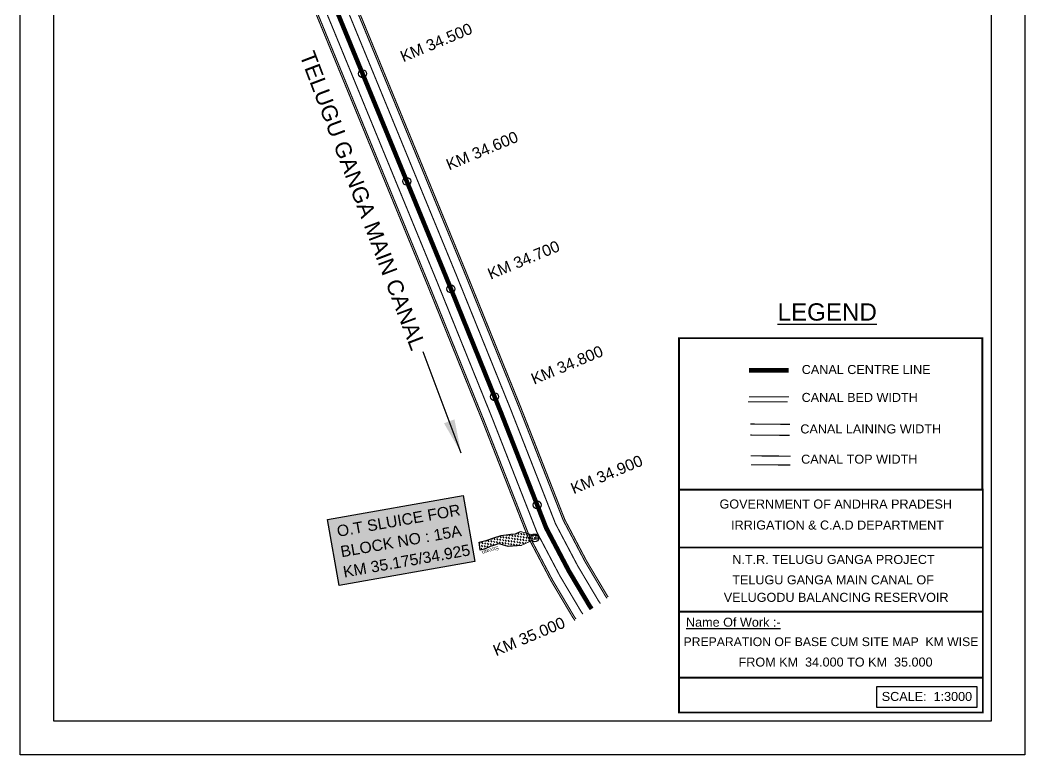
# Model space of a CAD drawing. Header units: inches. Extents: x 255066 to 255957, y 1726817 to 1728077.
# Drawn here: x 255066 to 255957, y 1726817 to 1727468 of the extents above; entities that cross this region are included whole.
import ezdxf

# ---------------------------------------------------------------- set-up
doc = ezdxf.new("R2010")
doc.units = ezdxf.units.IN
doc.header["$MEASUREMENT"] = 0
doc.header["$PDMODE"] = 32
doc.header["$PDSIZE"] = 7
doc.linetypes.add('ACAD_ISO02W100', pattern=[15, 12, -3])
for name, color, linetype in [('bed with', 5, 'Continuous'), ('cahnige', 7, 'Continuous'), ('canal', 1, 'Continuous'), ('CARTTRACK', 30, 'ACAD_ISO02W100'), ('chainage', 7, 'Continuous'), ('FRAME 025', 7, 'Continuous'), ('lining', 4, 'Continuous'), ('OT', 7, 'Continuous'), ('STREAM', 4, 'Continuous'), ('Stu coo', 3, 'Continuous'), ('top of bund', 1, 'Continuous'), ('V', 6, 'Continuous')]:
    doc.layers.add(name, color=color, linetype=linetype)
doc.styles.add('5mm', font='times.ttf', dxfattribs={"height": 3})
doc.styles.get("Standard").update_dxf_attribs({"font": 'arial.ttf'})
doc.dimstyles.get("Standard").update_dxf_attribs({"dimtxt": 0.18, "dimasz": 0.18, "dimexe": 0.18, "dimexo": 0.0625, "dimgap": 0.09, "dimtad": 0, "dimtih": 1, "dimtoh": 1, "dimdec": 4, "dimzin": 0, "dimdsep": 46, "dimtxsty": 'Standard', "dimcen": 0.09, "dimadec": 0, "dimazin": 0, "dimtfac": 1, "dimtdec": 4, "dimtofl": 0, "dimtmove": 0, "dimatfit": 3, "dimfxl": 0, "dimtolj": 1, "dimtzin": 0, "dimarcsym": 0})

# ---------------------------------------------------------------- blocks, each defined once
blk = doc.blocks.new('VBVB')
at = {"layer": 'STREAM'}
h = blk.add_hatch(dxfattribs=at)
h.set_pattern_fill('DASH', color=256, scale=10, style=0)
h.set_pattern_definition([(0, (17867.8837, -28501.71), (1.25, 1.25), [1.25, -1.25])])
h.paths.add_polyline_path([(380095.96, 1497774.98), (380098.87, 1497780.21), (380100.45, 1497784.62), (380101.78, 1497788.77), (380103.77, 1497793.59), (380099.53, 1497795.92), (380098.45, 1497793.51), (380097.62, 1497789.6), (380096.96, 1497787.69), (380095.79, 1497784.7), (380093.88, 1497782.96), (380090.89, 1497780.8), (380086.57, 1497773.96), (380084.6, 1497765.18), (380084.08, 1497764.33), (380085.94, 1497763.15), (380086.57, 1497763.83), (380093.72, 1497769.3), (380094.46, 1497772.65)])
at = {"layer": 'OT', "const_width": 0.5}
blk.add_lwpolyline([(380084.6, 1497765.18), (380084.07, 1497764.33), (380083.55, 1497763.48), (380085.4, 1497762.31), (380085.94, 1497763.15), (380084.08, 1497764.33), (380085.94, 1497763.15), (380086.57, 1497763.83), (380093.72, 1497769.3), (380086.57, 1497763.83), (380085.94, 1497763.15), (380084.08, 1497764.33), (380084.6, 1497765.18), (380086.57, 1497773.96)], dxfattribs=at)
at = {"layer": 'STREAM'}
blk.add_lwpolyline([(380086.57, 1497773.96), (380090.89, 1497780.8), (380093.88, 1497782.96), (380095.79, 1497784.7), (380096.96, 1497787.69), (380097.62, 1497789.6), (380098.45, 1497793.51), (380099.53, 1497795.92), (380103.77, 1497793.59), (380101.78, 1497788.77), (380100.45, 1497784.62), (380098.87, 1497780.21), (380095.96, 1497774.98), (380094.46, 1497772.65), (380093.72, 1497769.3)], dxfattribs=at)
at = {"layer": 'cahnige', "style": '5mm'}
blk.add_text('Stream', height=2.5, rotation=71.17434, dxfattribs=at).set_placement((380095, 1497785.49))

msp = doc.modelspace()

# ---------------------------------------------------------------- hatches: boundary and pattern name
at = {"layer": 'V'}
msp.add_hatch(color=2, dxfattribs=at).paths.add_polyline_path([(255338.97, 1727025.5), (255459.41, 1727046.77), (255469.75, 1726988.24), (255349.31, 1726966.96)])

# ---------------------------------------------------------------- linework, layer by layer
at = {"linetype": 'ByBlock'}
for points in [[(255066.44, 1726816.7), (255066.44, 1728076.7), (255957.44, 1728076.7), (255957.44, 1726816.7)], [(255927.44, 1728046.7), (255927.44, 1726846.7), (255096.44, 1726846.7), (255096.44, 1728046.7)]]:
    msp.add_lwpolyline(points, close=True, dxfattribs=at)
for p in [(255370.13, 1727420.49), (255409.33, 1727325.13), (255448.48, 1727229.75), (255487.17, 1727134.17), (255524.96, 1727038.24)]:
    msp.add_point(p)
at = {"color": 2}
msp.add_point((255522.8, 1727009), dxfattribs=at)
at = {"layer": 'bed with', "const_width": 1}
for points in [[(255211.32, 1727792.22), (255286.67, 1727603.91), (255323.03, 1727511.26), (255436.35, 1727235.59), (255484.5, 1727116.65), (255524.72, 1727014.07), (255545.05, 1726975.48), (255563.99, 1726943.62), (255565.5, 1726941.43)], [(255228.13, 1727798.94), (255303.49, 1727610.58), (255339.83, 1727518.01), (255453.11, 1727242.43), (255501.31, 1727123.35), (255541.2, 1727021.62), (255560.85, 1726984.33), (255579.24, 1726953.39), (255581.01, 1726950.82)], [(255748.16, 1727134.01), (255745.01, 1727134.06), (255712.85, 1727134.03)], [(255747.03, 1727129.61), (255744.98, 1727129.64), (255712.19, 1727129.61), (255711.95, 1727129.62)]]:
    msp.add_lwpolyline(points, dxfattribs=at)
at = {"layer": 'canal', "color": 6, "const_width": 4}
for points in [[(255748, 1727157.63), (255745.4, 1727157.67), (255712.8, 1727157.64)], [(255712.8, 1727157.64), (255748, 1727157.63)]]:
    msp.add_lwpolyline(points, dxfattribs=at)
at = {"layer": 'FRAME 025', "lineweight": -3, "const_width": 1.64}
for points in [[(255650.64, 1727186.1), (255919.75, 1727186.1), (255919.75, 1727051.87), (255650.64, 1727051.87)], [(255650.64, 1727051.87), (255920.12, 1727051.87), (255920.12, 1726854.33), (255650.64, 1726854.33)]]:
    msp.add_lwpolyline(points, close=True, dxfattribs=at)
for points in [[(255650.64, 1727000.58), (255920.12, 1727000.58)], [(255650.64, 1726943.72), (255920.12, 1726943.72)], [(255650.64, 1726885.09), (255920.12, 1726885.09)]]:
    msp.add_lwpolyline(points, dxfattribs=at)
at = {"layer": 'lining', "const_width": 1}
for points in [[(255235.09, 1727801.73), (255310.47, 1727613.34), (255346.79, 1727520.81), (255460.06, 1727245.26), (255508.28, 1727126.12), (255548.03, 1727024.74), (255567.4, 1726988), (255585.56, 1726957.44), (255586.91, 1726955.47)], [(255204.36, 1727789.43), (255279.69, 1727601.15), (255316.07, 1727508.47), (255429.41, 1727232.76), (255477.53, 1727113.87), (255517.89, 1727010.94), (255538.51, 1726971.82), (255557.67, 1726939.57), (255559.35, 1726937.13)], [(255713.87, 1727109.98), (255738.58, 1727109.79), (255749.26, 1727109.67)], [(255713.83, 1727100.21), (255740.68, 1727100.01), (255748.73, 1727099.92)]]:
    msp.add_lwpolyline(points, dxfattribs=at)
at = {"layer": 'top of bund', "const_width": 1}
for points in [[(255236.49, 1727802.29), (255311.86, 1727613.89), (255348.18, 1727521.37), (255461.45, 1727245.83), (255509.67, 1727126.68), (255549.4, 1727025.37), (255568.71, 1726988.73), (255586.82, 1726958.25), (255587.89, 1726956.69)], [(255202.97, 1727788.88), (255278.3, 1727600.59), (255314.68, 1727507.91), (255428.02, 1727232.19), (255476.14, 1727113.32), (255516.52, 1727010.32), (255537.2, 1726971.08), (255556.4, 1726938.76), (255558.48, 1726935.75)], [(255714.4, 1727081.77), (255738.98, 1727081.59), (255749.81, 1727081.46)], [(255749.39, 1727073.61), (255741.47, 1727073.7), (255714.54, 1727073.9)]]:
    msp.add_lwpolyline(points, dxfattribs=at)
at = {"layer": 'V', "color": 6, "const_width": 4}
msp.add_lwpolyline([(255219.73, 1727795.58), (255295.08, 1727607.24), (255331.43, 1727514.64), (255444.73, 1727239.01), (255492.91, 1727120), (255532.96, 1727017.84), (255552.95, 1726979.91), (255571.61, 1726948.51), (255573.25, 1726946.13)], dxfattribs=at)
at = {"layer": 'V', "color": 2}
msp.add_lwpolyline([(255338.97, 1727025.5), (255459.41, 1727046.77), (255469.75, 1726988.24), (255349.31, 1726966.96)], close=True, dxfattribs=at)
at = {"layer": 'V', "color": 0}
msp.add_lwpolyline([(255826.14, 1726877.47), (255914.85, 1726877.47), (255914.85, 1726858.72), (255826.14, 1726858.72)], close=True, dxfattribs=at)

# ---------------------------------------------------------------- block references
at = {"layer": 'CARTTRACK', "color": 3, "xscale": 1.439622272733212, "yscale": 1.439622273668647, "zscale": 1.439622273616309, "rotation": 127.1411116345759}
msp.add_blockref('VBVB', (2304727.72, 2592704.62), dxfattribs=at)

# ---------------------------------------------------------------- texts
at = {"layer": 'chainage', "color": 0}
for s, p in [('KM 34.500', (255406.18, 1727430.59)), ('KM 34.600', (255446.86, 1727334.72)), ('KM 34.700', (255483.66, 1727237.83)), ('KM 34.800', (255522.17, 1727144.76)), ('KM 34.900', (255557.31, 1727047.64)), ('KM 35.000', (255488.47, 1726904.1))]:
    msp.add_text(s, height=10, rotation=22.65501, dxfattribs=at).set_placement(p)
at = {"layer": 'chainage', "color": 1}
msp.add_text('TELUGU GANGA MAIN CANAL', height=14.0424, rotation=290.69873, dxfattribs=at).set_placement((255314.05, 1727437.09))
at = {"layer": 'chainage', "color": 0}
for s, height, p in [('%%ULEGEND', 15.337, (255738.09, 1727201.65)), ('CANAL CENTRE LINE', 8, (255759.57, 1727154.29)), ('CANAL BED WIDTH', 8, (255759.44, 1727129.57)), ('CANAL LAINING WIDTH', 8, (255758.31, 1727101.62)), ('CANAL TOP WIDTH', 8, (255759.03, 1727074.84)), ('GOVERNMENT OF ANDHRA PRADESH ', 8, (255686.65, 1727035.08)), ('IRRIGATION & C.A.D DEPARTMENT', 8, (255696.89, 1727016.44)), ('N.T.R. TELUGU GANGA PROJECT', 8, (255698, 1726985.93)), ('TELUGU GANGA MAIN CANAL OF', 8, (255697.93, 1726967.89)), (' VELUGODU BALANCING RESERVOIR', 8, (255687.31, 1726952.37)), ('%%UName Of Work :-', 8, (255656.95, 1726930.32)), ('PREPARATION OF BASE CUM SITE MAP  KM WISE', 7.7427, (255654.76, 1726913.14)), (' FROM KM  34.000 TO KM  35.000', 8, (255700.42, 1726895)), ('SCALE:  1:3000', 8, (255830.5, 1726864.5))]:
    msp.add_text(s, height=height, dxfattribs=at).set_placement(p)
at = {"layer": 'Stu coo', "color": 1}
for s, p in [('O.T SLUICE FOR ', (255348.29, 1727009.92)), (' BLOCK NO : 15A', (255347.66, 1726991.13)), ('KM 35.175/34.925', (255353.81, 1726973.85))]:
    msp.add_text(s, height=10, rotation=10.01811, dxfattribs=at).set_placement(p)

# ---------------------------------------------------------------- leaders
at = {"layer": 'chainage', "color": 1}
msp.add_leader([(255457.56, 1727084.3), (255423.73, 1727173.85)], dimstyle='Standard', override={"dimasz": 30, "dimgap": 0.09, "dimtad": 0}, dxfattribs=at)

doc.saveas('drawing.dxf')
